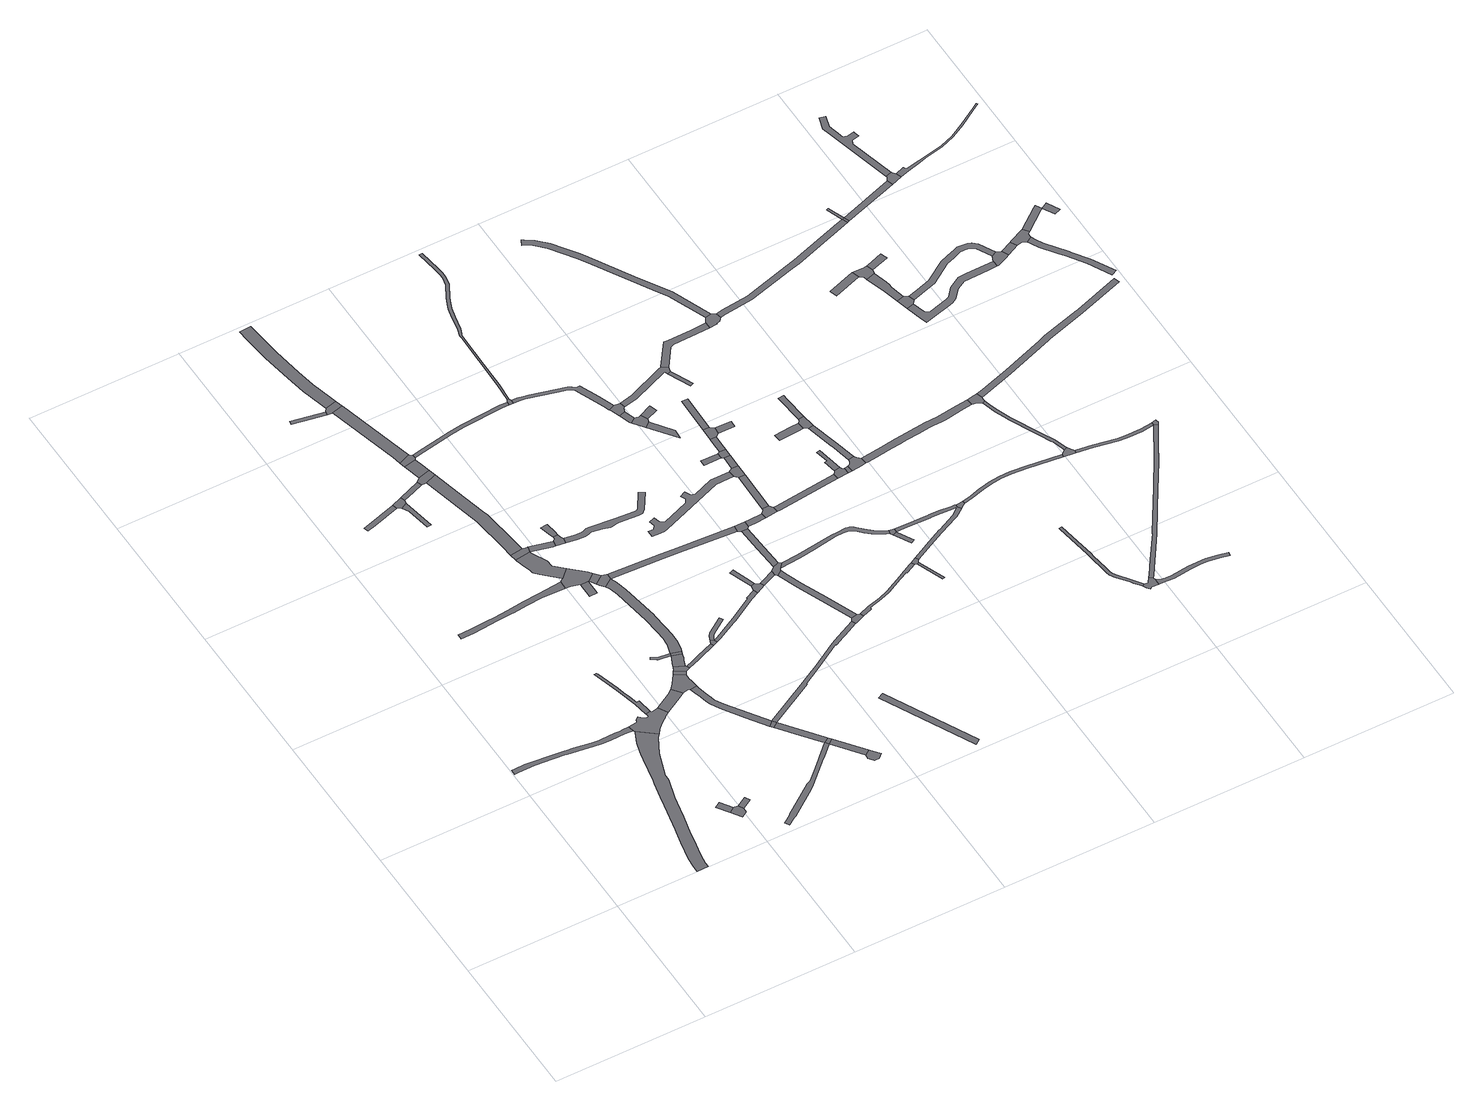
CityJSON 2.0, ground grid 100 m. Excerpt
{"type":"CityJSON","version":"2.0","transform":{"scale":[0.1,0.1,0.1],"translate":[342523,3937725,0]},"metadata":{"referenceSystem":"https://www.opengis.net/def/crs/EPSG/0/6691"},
"CityObjects":{
"road1":{"type":"Road","attributes":{"RoadStructureAttribute.sectionType":"1"},"geometry":[{"type":"MultiSurface","lod":"1","boundaries":[[[0,1,2,3,4,5,6,7,8,9,10,11,12,13,14,15,16,17,18,19,20,21,22,23,24,25,26,27,28,29,30,31]]]}]},
"road2":{"type":"Road","attributes":{"function":"3","RoadStructureAttribute.sectionType":"1"},"geometry":[{"type":"MultiSurface","lod":"1","boundaries":[[[32,33,34,35,36,37,38,39,40,41,42,43,44,45,46,47,48,49,50,51,52,53,54,55,56,57,58,59,60,61,62]]]}]},
"road3":{"type":"Road","attributes":{"RoadStructureAttribute.sectionType":"1"},"geometry":[{"type":"MultiSurface","lod":"1","boundaries":[[[63,64,65,66]]]}]},
"road4":{"type":"Road","geometry":[{"type":"MultiSurface","lod":"1","boundaries":[[[67,68,69,70,63,66]]]}]},
"road5":{"type":"Road","geometry":[{"type":"MultiSurface","lod":"1","boundaries":[[[71,72,70,69]]]}]},
"road6":{"type":"Road","geometry":[{"type":"MultiSurface","lod":"1","boundaries":[[[73,47,46,74,75,76,77,78,79,80,81,82,83,84,85,86,87,88,89,90,91,92,93,94,95,0,31]]]}]},
"road7":{"type":"Road","geometry":[{"type":"MultiSurface","lod":"1","boundaries":[[[96,97,98,99,100,101,102,103,104,105,106,107,85,84]]]}]},
"road8":{"type":"Road","attributes":{"RoadStructureAttribute.sectionType":"1"},"geometry":[{"type":"MultiSurface","lod":"1","boundaries":[[[108,109,110,111,112,113,114,115,116,117,118,119,120,121,122,123,124]]]}]},
"road9":{"type":"Road","attributes":{"RoadStructureAttribute.sectionType":"1"},"geometry":[{"type":"MultiSurface","lod":"1","boundaries":[[[125,126,127,128,129]]]}]},
"road10":{"type":"Road","attributes":{"function":"3","RoadStructureAttribute.sectionType":"1"},"geometry":[{"type":"MultiSurface","lod":"1","boundaries":[[[130,131,132,133,134,80,79]]]}]},
"road11":{"type":"Road","attributes":{"RoadStructureAttribute.sectionType":"1"},"geometry":[{"type":"MultiSurface","lod":"1","boundaries":[[[135,136,137,138,139]]]}]},
"road12":{"type":"Road","geometry":[{"type":"MultiSurface","lod":"1","boundaries":[[[138,140,141,142,128,127,143,139]]]}]},
"road13":{"type":"Road","attributes":{"RoadStructureAttribute.sectionType":"1"},"geometry":[{"type":"MultiSurface","lod":"1","boundaries":[[[144,145,146,147,148,149,150,151,152,153,154,155,156,157,158,159,160,161,162,163]]]}]},
"road14":{"type":"Road","geometry":[{"type":"MultiSurface","lod":"1","boundaries":[[[164,165,166,132,131,167,168,169,170,171,172,173,174]]]}]},
"road15":{"type":"Road","attributes":{"RoadStructureAttribute.sectionType":"1"},"geometry":[{"type":"MultiSurface","lod":"1","boundaries":[[[175,176,141,140,177,178]]]}]},
"road16":{"type":"Road","attributes":{"function":"3","RoadStructureAttribute.sectionType":"1"},"geometry":[{"type":"MultiSurface","lod":"1","boundaries":[[[173,179,180,174]]]}]},
"road17":{"type":"Road","attributes":{"RoadStructureAttribute.sectionType":"1"},"geometry":[{"type":"MultiSurface","lod":"1","boundaries":[[[181,182,183,184,185,186]]]}]},
"road18":{"type":"Road","attributes":{"RoadStructureAttribute.sectionType":"1"},"geometry":[{"type":"MultiSurface","lod":"1","boundaries":[[[187,188,189,190,191,192,169,168,193,194,195,196,197,198,199,200,201,202]]]}]},
"road19":{"type":"Road","geometry":[{"type":"MultiSurface","lod":"1","boundaries":[[[203,204,205,206,207,208,209,210]]]}]},
"road20":{"type":"Road","geometry":[{"type":"MultiSurface","lod":"1","boundaries":[[[211,180,179,212,213,214,215,216,217]]]}]},
"road21":{"type":"Road","geometry":[{"type":"MultiSurface","lod":"1","boundaries":[[[218,219,220,221,222,223]]]}]},
"road22":{"type":"Road","attributes":{"function":"3","RoadStructureAttribute.sectionType":"1"},"geometry":[{"type":"MultiSurface","lod":"1","boundaries":[[[216,224,225,226,227,209,228,229,217]]]}]},
"road23":{"type":"Road","attributes":{"function":"3","RoadStructureAttribute.sectionType":"1"},"geometry":[{"type":"MultiSurface","lod":"1","boundaries":[[[230,231,232,219,218,233,234,235,236,237,238,239,240,241]]]}]},
"road24":{"type":"Road","geometry":[{"type":"MultiSurface","lod":"1","boundaries":[[[201,242,243,202]]]}]},
"road25":{"type":"Road","attributes":{"function":"3","RoadStructureAttribute.sectionType":"1"},"geometry":[{"type":"MultiSurface","lod":"1","boundaries":[[[244,245,246,247,248,223,222,249,250,251,252,253,254]]]}]},
"road26":{"type":"Road","geometry":[{"type":"MultiSurface","lod":"1","boundaries":[[[209,227,255,210]]]}]},
"road27":{"type":"Road","geometry":[{"type":"MultiSurface","lod":"1","boundaries":[[[253,256,257,175,178,254]]]}]},
"road28":{"type":"Road","geometry":[{"type":"MultiSurface","lod":"1","boundaries":[[[258,259,260,261]]]}]},
"road29":{"type":"Road","attributes":{"RoadStructureAttribute.sectionType":"1"},"geometry":[{"type":"MultiSurface","lod":"1","boundaries":[[[242,262,263,144,264,265,243]]]}]},
"road30":{"type":"Road","attributes":{"function":"3","RoadStructureAttribute.sectionType":"1"},"geometry":[{"type":"MultiSurface","lod":"1","boundaries":[[[266,267,268,257,256]]]}]},
"road31":{"type":"Road","geometry":[{"type":"MultiSurface","lod":"1","boundaries":[[[240,116,115,269,270,258,261,271,272,273,241]]]}]},
"road32":{"type":"Road","geometry":[{"type":"MultiSurface","lod":"1","boundaries":[[[268,267,274,275,276,277]]]}]},
"road33":{"type":"Road","attributes":{"function":"3","RoadStructureAttribute.sectionType":"1"},"geometry":[{"type":"MultiSurface","lod":"1","boundaries":[[[278,279,277,276,280]]]}]},
"road34":{"type":"Road","geometry":[{"type":"MultiSurface","lod":"1","boundaries":[[[281,278,280,282,283,284,181,186]]]}]},
"road35":{"type":"Road","attributes":{"RoadStructureAttribute.sectionType":"1"},"geometry":[{"type":"MultiSurface","lod":"1","boundaries":[[[285,286,213,212,287,288,289,290,291]]]}]},
"road36":{"type":"Road","attributes":{"RoadStructureAttribute.sectionType":"1"},"geometry":[{"type":"MultiSurface","lod":"1","boundaries":[[[292,293,220,219,294,295]]]}]},
"road37":{"type":"Road","attributes":{"function":"3","RoadStructureAttribute.sectionType":"1"},"geometry":[{"type":"MultiSurface","lod":"1","boundaries":[[[255,296,297,298,299,300,301,302,303,304,305,306,307,308,309,310,311,312,313,314,315,210]]]}]},
"road38":{"type":"Road","geometry":[{"type":"MultiSurface","lod":"1","boundaries":[[[316,264,144,163]]]}]},
"road39":{"type":"Road","attributes":{"function":"3","RoadStructureAttribute.sectionType":"1"},"geometry":[{"type":"MultiSurface","lod":"1","boundaries":[[[317,318,272,271,319,320]]]}]},
"road40":{"type":"Road","attributes":{"function":"3","RoadStructureAttribute.sectionType":"1"},"geometry":[{"type":"MultiSurface","lod":"1","boundaries":[[[321,322,323,324,325,326,327,328,329,330,331,332,333,334,335,336,284,283]]]}]},
"road41":{"type":"Road","geometry":[{"type":"MultiSurface","lod":"1","boundaries":[[[337,306,305,338,339,317,320]]]}]},
"road42":{"type":"Road","attributes":{"RoadStructureAttribute.sectionType":"1"},"geometry":[{"type":"MultiSurface","lod":"1","boundaries":[[[340,341,316,163]]]}]},
"road43":{"type":"Road","geometry":[{"type":"MultiSurface","lod":"1","boundaries":[[[342,343,344,345,346,347,348,292,295,349]]]}]},
"road44":{"type":"Road","geometry":[{"type":"MultiSurface","lod":"1","boundaries":[[[350,351,341,340,352,353,354,355]]]}]},
"road45":{"type":"Road","geometry":[{"type":"MultiSurface","lod":"1","boundaries":[[[345,356,357,358,359,346]]]}]},
"road46":{"type":"Road","geometry":[{"type":"MultiSurface","lod":"1","boundaries":[[[360,291,290,361,362]]]}]},
"road47":{"type":"Road","geometry":[{"type":"MultiSurface","lod":"1","boundaries":[[[363,364,365,366,367,368,369,370,360,362]]]}]},
"road48":{"type":"Road","attributes":{"RoadStructureAttribute.sectionType":"1"},"geometry":[{"type":"MultiSurface","lod":"1","boundaries":[[[371,372,373,374,275,274,375,376,377,378,379,380]]]}]},
"road49":{"type":"Road","attributes":{"RoadStructureAttribute.sectionType":"1"},"geometry":[{"type":"MultiSurface","lod":"1","boundaries":[[[381,382,383,384,385,386,202,243,387,388,389,390,391,392,393,394,395,396]]]}]},
"road50":{"type":"Road","attributes":{"RoadStructureAttribute.sectionType":"1"},"geometry":[{"type":"MultiSurface","lod":"1","boundaries":[[[397,398,399,400,401,402,362,361,403,404,405,406,407]]]}]},
"road51":{"type":"Road","attributes":{"RoadStructureAttribute.sectionType":"1"},"geometry":[{"type":"MultiSurface","lod":"1","boundaries":[[[408,409,410,411,412,413,414,415,416,417,418,419,420,421,422,423,424,425,426,427,428,429,430,431,432,433,434,435,342,349]]]}]},
"road52":{"type":"Road","attributes":{"RoadStructureAttribute.sectionType":"1"},"geometry":[{"type":"MultiSurface","lod":"1","boundaries":[[[305,436,437,438,439,440,441,338]]]}]},
"road53":{"type":"Road","attributes":{"RoadStructureAttribute.sectionType":"1"},"geometry":[{"type":"MultiSurface","lod":"1","boundaries":[[[442,443,444,445]]]}]},
"road54":{"type":"Road","geometry":[{"type":"MultiSurface","lod":"1","boundaries":[[[446,447,448,449,450,451,452,453]]]}]},
"road55":{"type":"Road","geometry":[{"type":"MultiSurface","lod":"1","boundaries":[[[452,397,407,454,455,456,453]]]}]},
"road56":{"type":"Road","geometry":[{"type":"MultiSurface","lod":"1","boundaries":[[[380,379,457,458,459,460]]]}]},
"road57":{"type":"Road","attributes":{"RoadStructureAttribute.sectionType":"1"},"geometry":[{"type":"MultiSurface","lod":"1","boundaries":[[[461,462,463,464,465,466,467,455,454]]]}]},
"road58":{"type":"Road","geometry":[{"type":"MultiSurface","lod":"1","boundaries":[[[468,469,470,471,472,464,463,473]]]}]},
"road59":{"type":"Road","attributes":{"RoadStructureAttribute.sectionType":"1"},"geometry":[{"type":"MultiSurface","lod":"1","boundaries":[[[474,475,476,477,478,479,480,481,468,473]]]}]},
"road60":{"type":"Road","geometry":[{"type":"MultiSurface","lod":"1","boundaries":[[[395,482,483,484,478,477,485,396]]]}]},
"road61":{"type":"Road","attributes":{"RoadStructureAttribute.sectionType":"1"},"geometry":[{"type":"MultiSurface","lod":"1","boundaries":[[[486,487,488,489,490,491,492,493,494,495,496,497,498,499,500,501,502,503,504,505,506,507]]]}]},
"road62":{"type":"Road","attributes":{"RoadStructureAttribute.sectionType":"1"},"geometry":[{"type":"MultiSurface","lod":"1","boundaries":[[[508,509,510,472,471,511,512]]]}]},
"road63":{"type":"Road","geometry":[{"type":"MultiSurface","lod":"1","boundaries":[[[513,514,439,438,508,512]]]}]},
"road64":{"type":"Road","attributes":{"RoadStructureAttribute.sectionType":"1"},"geometry":[{"type":"MultiSurface","lod":"1","boundaries":[[[515,516,517,518,519,520,521,522,523,458,457,524,525,526,527,528,529,530,531,532,533,534]]]}]},
"road65":{"type":"Road","attributes":{"RoadStructureAttribute.sectionType":"1"},"geometry":[{"type":"MultiSurface","lod":"1","boundaries":[[[459,535,536,537,538,539,540,541,542,543,544,545,546,547,548,549,550,551,552,553,554,555,556,557,558,559,560,561,562,563,564,565,566,460]]]}]},
"road66":{"type":"Road","attributes":{"RoadStructureAttribute.sectionType":"1"},"geometry":[{"type":"MultiSurface","lod":"1","boundaries":[[[567,568,514,513,569,570]]]}]},
"road67":{"type":"Road","attributes":{"RoadStructureAttribute.sectionType":"1"},"geometry":[{"type":"MultiSurface","lod":"1","boundaries":[[[571,572,573,574,575]]]}]},
"road68":{"type":"Road","geometry":[{"type":"MultiSurface","lod":"1","boundaries":[[[574,576,577,578,534,533,579,575]]]}]},
"road69":{"type":"Road","geometry":[{"type":"MultiSurface","lod":"1","boundaries":[[[580,581,582,583,584,567,570]]]}]},
"road70":{"type":"Road","geometry":[{"type":"MultiSurface","lod":"1","boundaries":[[[585,586,573,572,587,588,589]]]}]},
"road71":{"type":"Road","attributes":{"RoadStructureAttribute.sectionType":"1"},"geometry":[{"type":"MultiSurface","lod":"1","boundaries":[[[483,590,591,592,593,594,595,596,597,598,599,600,601,602,603,604,605,606,484]]]}]},
"road72":{"type":"Road","attributes":{"RoadStructureAttribute.sectionType":"1"},"geometry":[{"type":"MultiSurface","lod":"1","boundaries":[[[607,608,588,587]]]}]},
"road73":{"type":"Road","attributes":{"RoadStructureAttribute.sectionType":"1"},"geometry":[{"type":"MultiSurface","lod":"1","boundaries":[[[609,610,611,612,613,614,615,616,617,618,619,620,621,622,623,624,625,626,627,628,629,630,631,632,633,634,635,636,637,638,639,470,469]]]}]},
"road74":{"type":"Road","attributes":{"RoadStructureAttribute.sectionType":"1"},"geometry":[{"type":"MultiSurface","lod":"1","boundaries":[[[583,582,640,641]]]}]},
"road75":{"type":"Road","geometry":[{"type":"MultiSurface","lod":"1","boundaries":[[[642,643,644,645]]]}]},
"road76":{"type":"Road","geometry":[{"type":"MultiSurface","lod":"1","boundaries":[[[646,647,585,589]]]}]},
"road77":{"type":"Road","geometry":[{"type":"MultiSurface","lod":"1","boundaries":[[[486,507,641,640,648,649]]]}]},
"road78":{"type":"Road","attributes":{"RoadStructureAttribute.sectionType":"1"},"geometry":[{"type":"MultiSurface","lod":"1","boundaries":[[[648,650,651,649]]]}]},
"road79":{"type":"Road","geometry":[{"type":"MultiSurface","lod":"1","boundaries":[[[652,653,645,644,651,650]]]}]},
"road80":{"type":"Road","attributes":{"RoadStructureAttribute.sectionType":"1"},"geometry":[{"type":"MultiSurface","lod":"1","boundaries":[[[652,654,655,656,657,653]]]}]},
"road81":{"type":"Road","geometry":[{"type":"MultiSurface","lod":"1","boundaries":[[[658,656,655,659,660,661]]]}]},
"road82":{"type":"Road","attributes":{"RoadStructureAttribute.sectionType":"1"},"geometry":[{"type":"MultiSurface","lod":"1","boundaries":[[[662,663,664,665,578,577,666,667,668,669,670,671]]]}]},
"road83":{"type":"Road","attributes":{"RoadStructureAttribute.sectionType":"1"},"geometry":[{"type":"MultiSurface","lod":"1","boundaries":[[[580,672,673,674,675,676,581]]]}]},
"road84":{"type":"Road","attributes":{"RoadStructureAttribute.sectionType":"1"},"geometry":[{"type":"MultiSurface","lod":"1","boundaries":[[[677,678,658,661]]]}]},
"road85":{"type":"Road","geometry":[{"type":"MultiSurface","lod":"1","boundaries":[[[679,680,681,682,599,598,683,684]]]}]},
"road86":{"type":"Road","attributes":{"RoadStructureAttribute.sectionType":"1"},"geometry":[{"type":"MultiSurface","lod":"1","boundaries":[[[685,686,679,684]]]}]},
"road87":{"type":"Road","geometry":[{"type":"MultiSurface","lod":"1","boundaries":[[[687,688,660,659]]]}]},
"road88":{"type":"Road","geometry":[{"type":"MultiSurface","lod":"1","boundaries":[[[689,690,623,622,691,692]]]}]},
"road89":{"type":"Road","geometry":[{"type":"MultiSurface","lod":"1","boundaries":[[[693,694,695,669,668]]]}]},
"road90":{"type":"Road","geometry":[{"type":"MultiSurface","lod":"1","boundaries":[[[696,697,674,673,698,699,700,701,702]]]}]},
"road91":{"type":"Road","geometry":[{"type":"MultiSurface","lod":"1","boundaries":[[[703,704,705,706,696,702]]]}]},
"road92":{"type":"Road","geometry":[{"type":"MultiSurface","lod":"1","boundaries":[[[707,708,709,710,711,712]]]}]},
"road93":{"type":"Road","attributes":{"RoadStructureAttribute.sectionType":"1"},"geometry":[{"type":"MultiSurface","lod":"1","boundaries":[[[713,714,715,716,717,718,719,720,689,692,691,721,722,692,723,724,725,726,727,713,728,729,730,731,732,682,681,733,734,735,736,737,738]]]}]},
"road94":{"type":"Road","attributes":{"RoadStructureAttribute.sectionType":"1"},"geometry":[{"type":"MultiSurface","lod":"1","boundaries":[[[739,699,698,740]]]}]},
"road95":{"type":"Road","geometry":[{"type":"MultiSurface","lod":"1","boundaries":[[[741,742,743,744,745,671,670,746,747,748,749]]]}]},
"road96":{"type":"Road","geometry":[{"type":"MultiSurface","lod":"1","boundaries":[[[750,751,752,753,754,755,756,757,739,740,758,759,760]]]}]},
"road97":{"type":"Road","attributes":{"RoadStructureAttribute.sectionType":"1"},"geometry":[{"type":"MultiSurface","lod":"1","boundaries":[[[753,761,762,763,764,765,766,754]]]}]},
"road98":{"type":"Road","geometry":[{"type":"MultiSurface","lod":"1","boundaries":[[[767,768,707,712,769,764,763,770,771]]]}]},
"road99":{"type":"Road","attributes":{"RoadStructureAttribute.sectionType":"1"},"geometry":[{"type":"MultiSurface","lod":"1","boundaries":[[[772,773,774,767,771]]]}]},
"road100":{"type":"Road","attributes":{"RoadStructureAttribute.sectionType":"1"},"geometry":[{"type":"MultiSurface","lod":"1","boundaries":[[[775,776,777,778,779,780,781,782,783,784,785,786,787,788,789,790,791,792,793]]]}]},
"road101":{"type":"Road","geometry":[{"type":"MultiSurface","lod":"1","boundaries":[[[794,795,714,713,738,796,797]]]}]},
"road102":{"type":"Road","geometry":[{"type":"MultiSurface","lod":"1","boundaries":[[[798,799,800,801,802,793,792,741,749]]]}]},
"road103":{"type":"Road","attributes":{"RoadStructureAttribute.sectionType":"1"},"geometry":[{"type":"MultiSurface","lod":"1","boundaries":[[[759,803,804,805,806,807,808,809,810,811,812,813,814,815,816,817,818,819,820,821,822,823,824,825,826,760]]]}]},
"road104":{"type":"Road","attributes":{"RoadStructureAttribute.sectionType":"1"},"geometry":[{"type":"MultiSurface","lod":"1","boundaries":[[[827,828,829,830,831,832,833,834,835,836,837,838,839,840,841,842,843,844,845,846,847,848,849,850]]]}]},
"road105":{"type":"Road","geometry":[{"type":"MultiSurface","lod":"1","boundaries":[[[849,851,852,853,854,855,856,857,858,859,860,861,850]]]}]},
"road106":{"type":"Road","attributes":{"RoadStructureAttribute.sectionType":"1"},"geometry":[{"type":"MultiSurface","lod":"1","boundaries":[[[862,863,864,865,866,867,868,869,870,871,872,794,797,873,874,875,876,877,878,879,880]]]}]},
"road107":{"type":"Road","attributes":{"RoadStructureAttribute.sectionType":"1"},"geometry":[{"type":"MultiSurface","lod":"1","boundaries":[[[856,881,882,883,884,885,886,887,888,889,890,891,892,893,894,895,896,857]]]}]},
"road108":{"type":"Road","attributes":{"RoadStructureAttribute.sectionType":"1"},"geometry":[{"type":"MultiSurface","lod":"1","boundaries":[[[897,898,899,900,901,902,802,801,903,904,905,906,907,908,909,910]]]}]},
"road109":{"type":"Road","geometry":[{"type":"MultiSurface","lod":"1","boundaries":[[[911,819,818,912,913,914,915,916,917,918,919]]]}]},
"road110":{"type":"Road","attributes":{"RoadStructureAttribute.sectionType":"1"},"geometry":[{"type":"MultiSurface","lod":"1","boundaries":[[[920,921,922,923,924,925,926,915,914,927,928,929,930,931,932,933,934,935,936]]]}]},
"road111":{"type":"Road","geometry":[{"type":"MultiSurface","lod":"1","boundaries":[[[937,938,939,940,941,942,920,936,943,862,880]]]}]},
"road112":{"type":"Road","attributes":{"RoadStructureAttribute.sectionType":"1"},"geometry":[{"type":"MultiSurface","lod":"1","boundaries":[[[944,945,946,947,948,949,950,940,939,951,952,953,954,944,955,956,957,958,959,960,859,858,961,962,963,964,965,966,967,968]]]}]},
"road113":{"type":"Road","attributes":{"RoadStructureAttribute.sectionType":"1"},"geometry":[{"type":"MultiSurface","lod":"1","boundaries":[[[969,970,971,972]]]}]},
"road114":{"type":"Road","geometry":[{"type":"MultiSurface","lod":"1","boundaries":[[[973,974,975,976,977,978,969,972]]]}]},
"road115":{"type":"Road","attributes":{"RoadStructureAttribute.sectionType":"1"},"geometry":[{"type":"MultiSurface","lod":"1","boundaries":[[[979,980,981,975,974,982,983,984]]]}]},
"road116":{"type":"Road","geometry":[{"type":"MultiSurface","lod":"1","boundaries":[[[983,985,986,987,988,984]]]}]},
"road117":{"type":"Road","geometry":[{"type":"MultiSurface","lod":"1","boundaries":[[[976,989,990,991,977]]]}]},
"road118":{"type":"Road","geometry":[{"type":"MultiSurface","lod":"1","boundaries":[[[992,993,897,994]]]}]},
"road119":{"type":"Road","geometry":[{"type":"MultiSurface","lod":"1","boundaries":[[[897,910,995,994]]]}]},
"road120":{"type":"Road","attributes":{"RoadStructureAttribute.sectionType":"1"},"geometry":[{"type":"MultiSurface","lod":"1","boundaries":[[[996,997,998,999,1000,1001,1002,1003,1004,1005,1006,986,985,1007,1008,1009,1010,1011,1012,1013,1014,1015,1016]]]}]},
"road121":{"type":"Road","geometry":[{"type":"MultiSurface","lod":"1","boundaries":[[[1017,1018,945,944,968]]]}]},
"road122":{"type":"Road","attributes":{"RoadStructureAttribute.sectionType":"1"},"geometry":[{"type":"MultiSurface","lod":"1","boundaries":[[[1019,1020,1021,1022,1023,1024,919,918,1025,1026,1027,1028,1029,1030,1031,1032,1033]]]}]},
"road123":{"type":"Road","attributes":{"RoadStructureAttribute.sectionType":"1"},"geometry":[{"type":"MultiSurface","lod":"1","boundaries":[[[1034,1035,1036,1037,1038,1039,1040,1041,1042,1043,1044,988,987,1045,1046,1047,1048,1049,1050,1051,1052,1053,1054,1055,1056,1057]]]}]},
"road124":{"type":"Road","attributes":{"RoadStructureAttribute.sectionType":"1"},"geometry":[{"type":"MultiSurface","lod":"1","boundaries":[[[995,1058,1059,994]]]}]},
"road125":{"type":"Road","geometry":[{"type":"MultiSurface","lod":"1","boundaries":[[[1060,1061,1062,1063,1057,1056,1064,996,1016]]]}]},
"road126":{"type":"Road","geometry":[{"type":"MultiSurface","lod":"1","boundaries":[[[1065,1066,1067,1068,1069,1059,1058]]]}]},
"road127":{"type":"Road","geometry":[{"type":"MultiSurface","lod":"1","boundaries":[[[1067,1070,1071,1072,1073,1074,1075,1076,1077,1078,1079,1080,1081,1082,1083,1068]]]}]},
"road128":{"type":"Road","attributes":{"RoadStructureAttribute.sectionType":"1"},"geometry":[{"type":"MultiSurface","lod":"1","boundaries":[[[1062,1084,1085,1063]]]}]},
"road129":{"type":"Road","geometry":[{"type":"MultiSurface","lod":"1","boundaries":[[[1086,1087,1088,1089,1090,1091,1092,1085,1084]]]}]},
"road130":{"type":"Road","attributes":{"RoadStructureAttribute.sectionType":"1"},"geometry":[{"type":"MultiSurface","lod":"1","boundaries":[[[1093,1094,1095,1096,1097,1098,1088,1087,1099,1100,1101,1102,1103,1104]]]}]},
"road131":{"type":"Road","attributes":{"RoadStructureAttribute.sectionType":"1"},"geometry":[{"type":"MultiSurface","lod":"1","boundaries":[[[1105,1106,1107,1091,1090,1108,1105,1109,1110,1111]]]}]},
"road132":{"type":"Road","attributes":{"RoadStructureAttribute.sectionType":"1"},"geometry":[{"type":"MultiSurface","lod":"1","boundaries":[[[1112,1113,1114,1115,1116,1117,1118,1119,1120,1066,1065,1121,1122,1123,1124,1125,1126,1127,1128,1129]]]}]}
},
"vertices":[
[765,1176,0],[756,1175,0],[732,1174,0],[701,1173,0],[672,1173,0],[620,1171,0],[592,1171,0],[565,1171,0],[518,1176,0],[407,1192,0],[354,1200,0],[352,1200,0],[266,1211,0],[145,1219,0],[97,1225,0],[40,1223,0],[9,1223,0],[9,1189,0],[39,1190,0],[144,1189,0],[263,1181,0],[343,1171,0],[350,1170,0],[513,1144,0],[562,1139,0],[620,1136,0],[673,1138,0],[686,1138,0],[702,1138,0],[732,1139,0],[753,1138,0],[769,1136,0],
[609,5,0],[609,37,0],[616,102,0],[642,229,0],[651,274,0],[680,408,0],[705,522,0],[714,568,0],[753,703,0],[753,709,0],[755,742,0],[811,907,0],[839,962,0],[870,1018,0],[887,1039,0],[775,1126,0],[773,1119,0],[740,1046,0],[721,979,0],[717,960,0],[706,913,0],[674,745,0],[668,720,0],[637,576,0],[630,543,0],[589,348,0],[585,329,0],[566,244,0],[540,114,0],[532,42,0],[533,3,0],
[966,328,0],[916,404,0],[879,379,0],[929,303,0],
[974,236,0],[1011,261,0],[1013,291,0],[996,323,0],
[1079,331,0],[1062,362,0],
[775,1132,0],[907,1064,0],[916,1076,0],[954,1110,0],[980,1131,0],[985,1135,0],[1017,1156,0],[983,1220,0],[979,1218,0],[941,1208,0],[932,1211,0],[930,1216,0],[901,1213,0],[903,1192,0],[900,1185,0],[899,1185,0],[884,1185,0],[872,1193,0],[848,1217,0],[828,1198,0],[828,1193,0],[825,1188,0],[821,1181,0],
[917,1320,0],[899,1317,0],[885,1374,0],[873,1425,0],[862,1469,0],[818,1622,0],[815,1631,0],[801,1628,0],[798,1628,0],[848,1454,0],[884,1309,0],[900,1214,0],
[363,2258,0],[481,2267,0],[528,2270,0],[625,2277,0],[640,2278,0],[738,2291,0],[840,2296,0],[996,2293,0],[997,2349,0],[837,2335,0],[735,2326,0],[622,2311,0],[529,2305,0],[479,2301,0],[361,2293,0],[278,2290,0],[279,2255,0],
[242,3252,0],[300,3270,0],[474,3324,0],[464,3355,0],[232,3283,0],
[1127,1221,0],[1169,1247,0],[1120,1305,0],[1098,1286,0],[1088,1277,0],
[523,3264,0],[550,3108,0],[578,3112,0],[538,3328,0],[499,3307,0],
[544,3351,0],[532,3381,0],[467,3356,0],[496,3312,0],
[1676,498,0],[1590,416,0],[1581,407,0],[1511,339,0],[1453,282,0],[1425,272,0],[1255,146,0],[1221,121,0],[1210,108,0],[1161,75,0],[1179,47,0],[1227,80,0],[1245,89,0],[1264,103,0],[1426,223,0],[1448,243,0],[1451,246,0],[1605,393,0],[1615,402,0],[1692,476,0],
[1169,1366,0],[1149,1340,0],[1128,1311,0],[1204,1252,0],[1217,1248,0],[1264,1254,0],[1263,1263,0],[1259,1306,0],[1254,1327,0],[1255,1356,0],[1191,1399,0],
[677,3439,0],[613,3413,0],[625,3383,0],[688,3407,0],
[1268,1382,0],[1207,1423,0],
[500,4182,0],[455,4190,0],[284,4220,0],[280,4195,0],[349,4183,0],[496,4157,0],
[1412,927,0],[1328,1054,0],[1297,1109,0],[1289,1132,0],[1279,1177,0],[1266,1238,0],[1219,1245,0],[1222,1231,0],[1229,1201,0],[1238,1167,0],[1249,1120,0],[1259,1092,0],[1292,1033,0],[1382,896,0],[1466,769,0],[1497,798,0],
[1182,1557,0],[1179,1559,0],[1144,1581,0],[1135,1566,0],[1169,1544,0],[1175,1540,0],[1254,1531,0],[1259,1549,0],
[1210,1426,0],[1300,1394,0],[1291,1415,0],[1287,1416,0],[1285,1417,0],[1285,1420,0],[1220,1449,0],
[860,2630,0],[962,2640,0],[972,2680,0],[967,2681,0],[936,2683,0],[855,2675,0],
[1297,1452,0],[1302,1467,0],[1309,1481,0],[1318,1511,0],[1248,1514,0],[1231,1475,0],
[1017,2484,0],[1014,2529,0],[962,2632,0],[861,2621,0],[881,2550,0],[891,2517,0],[893,2498,0],[897,2490,0],[924,2463,0],[982,2405,0],[1023,2368,0],[1078,2426,0],
[1482,748,0],[1516,774,0],
[724,3403,0],[727,3386,0],[819,2997,0],[820,2987,0],[848,2755,0],[928,2766,0],[899,3012,0],[889,3052,0],[838,3259,0],[795,3437,0],[723,3407,0],
[1324,1528,0],
[784,3482,0],[703,3462,0],
[1086,2273,0],[1085,2168,0],[1137,2169,0],[1135,2273,0],
[1583,618,0],[1666,510,0],[1709,523,0],[1698,537,0],
[771,3538,0],[757,3596,0],[676,3577,0],
[1029,2292,0],[1086,2275,0],[1139,2273,0],[1190,2315,0],[1172,2337,0],
[765,3610,0],[761,3634,0],[744,3647,0],[667,3614,0],
[530,4151,0],[656,3678,0],[605,4171,0],
[524,4152,0],[598,4195,0],[591,4221,0],[517,4201,0],
[1392,1453,0],[1345,1435,0],[1377,1424,0],[1400,1433,0],[1498,1473,0],[1508,1477,0],[1499,1497,0],
[1120,2646,0],[1105,2648,0],[1098,2609,0],[1114,2606,0],
[1333,1555,0],[1343,1619,0],[1346,1672,0],[1341,1743,0],[1331,1853,0],[1331,1854,0],[1292,2109,0],[1276,2179,0],[1274,2184,0],[1257,2225,0],[1200,2185,0],[1218,2159,0],[1232,2098,0],[1240,2041,0],[1270,1845,0],[1280,1738,0],[1285,1671,0],[1281,1624,0],[1277,1609,0],[1267,1572,0],
[1725,502,0],
[1225,2274,0],[1215,2285,0],[1143,2269,0],[1166,2234,0],
[579,4269,0],[544,4402,0],[521,4531,0],[490,4727,0],[480,4824,0],[467,4946,0],[465,4975,0],[388,4969,0],[389,4960,0],[389,4955,0],[393,4918,0],[396,4883,0],[413,4717,0],[445,4518,0],[469,4385,0],[504,4249,0],
[1179,2214,0],[1259,2266,0],[1255,2266,0],
[1832,296,0],[1865,322,0],
[1182,2637,0],[1176,2649,0],[1173,2660,0],[1170,2676,0],[1137,2675,0],[1136,2657,0],[1131,2651,0],[1176,2597,0],
[1916,261,0],[1885,297,0],[1830,284,0],[1827,266,0],[1854,234,0],[1884,233,0],
[1168,2701,0],[1157,2777,0],[1110,2771,0],[1133,2693,0],
[1509,1520,0],[1539,1490,0],[1531,1510,0],
[1539,1527,0],[1545,1541,0],[1555,1553,0],[1658,1625,0],[1644,1646,0],[1537,1572,0],[1524,1553,0],[1515,1532,0],
[1394,3717,0],[1123,3696,0],[1036,3685,0],[800,3641,0],[792,3615,0],[1040,3662,0],[1125,3672,0],[1394,3693,0],[1440,3693,0],[1440,3717,0],
[2168,1177,0],[2162,1173,0],[2105,1143,0],[1925,1035,0],[1896,1019,0],[1804,966,0],[1819,939,0],[1820,951,0],[1905,1000,0],[1936,1017,0],[2118,1126,0],[2121,1121,0],[2180,1152,0],[2202,1162,0],[2301,1209,0],[2289,1234,0],
[1922,1730,0],[1861,1701,0],[1864,1694,0],[1710,1603,0],[1685,1588,0],[1558,1521,0],[1567,1501,0],[1695,1568,0],[1714,1579,0],[1877,1676,0],[1935,1703,0],
[1251,2586,0],[1302,2583,0],[1330,2591,0],[1342,2595,0],[1350,2596,0],[1414,2584,0],[1461,2572,0],[1476,2571,0],[1509,2578,0],[1522,2580,0],[1647,2569,0],[1656,2570,0],[1674,2572,0],[1699,2593,0],[1771,2705,0],[1737,2727,0],[1669,2620,0],[1657,2610,0],[1651,2609,0],[1647,2609,0],[1645,2609,0],[1521,2620,0],[1519,2620,0],[1352,2636,0],[1334,2635,0],[1319,2629,0],[1297,2624,0],[1255,2625,0],
[1602,2208,0],[1706,2201,0],[2076,2177,0],[2080,2217,0],[1712,2241,0],[1605,2248,0],
[2159,662,0],[2121,643,0],[2423,45,0],[2458,69,0],
[1942,1808,0],[1904,1922,0],[1902,1928,0],[1880,1920,0],[1873,1918,0],[1910,1818,0],[1929,1767,0],[1953,1775,0],
[1996,1732,0],[1983,1759,0],[1954,1771,0],
[1466,3692,0],[1466,3716,0],[1463,3735,0],[1451,3736,0],
[2009,1738,0],[2070,1765,0],[2088,1773,0],[2090,1806,0],[2073,1799,0],[2028,1779,0],[1996,1765,0],
[2136,1785,0],[2142,1803,0],[2172,1835,0],[2155,1843,0],[2116,1832,0],[2103,1760,0],
[2105,1753,0],[2154,1622,0],[2220,1460,0],[2302,1258,0],[2342,1269,0],[2258,1474,0],[2191,1637,0],[2154,1737,0],
[2309,1212,0],[2370,1236,0],[2360,1261,0],[2297,1248,0],
[2271,2600,0],[2146,2600,0],[2017,2551,0],[1988,2558,0],[1969,2595,0],[1933,2576,0],[1946,2545,0],[1932,2518,0],[1753,2450,0],[1747,2454,0],[1728,2466,0],[1715,2507,0],[1676,2494,0],[1686,2457,0],[1667,2434,0],[1633,2434,0],[1633,2389,0],[1685,2388,0],[1716,2388,0],[1738,2396,0],[2155,2555,0],[2274,2556,0],
[2096,2161,0],[2106,1999,0],[2110,1938,0],[2149,1941,0],[2136,2163,0],
[2149,2178,0],[2148,2218,0],
[1917,3488,0],[1866,3614,0],[1844,3612,0],[1822,3630,0],[1802,3642,0],[1733,3662,0],[1579,3701,0],[1548,3708,0],[1508,3715,0],[1505,3691,0],[1543,3685,0],[1558,3681,0],[1727,3639,0],[1793,3619,0],[1805,3612,0],[1809,3610,0],[1824,3597,0],[1904,3405,0],[1919,3368,0],[1959,3385,0],
[1471,3859,0],[1474,4038,0],[1479,4281,0],[1479,4291,0],[1479,4300,0],[1483,4309,0],[1499,4347,0],[1520,4443,0],[1535,4510,0],[1549,4547,0],[1570,4591,0],[1618,4679,0],[1623,4706,0],[1629,4739,0],[1630,4775,0],[1625,4824,0],[1616,4892,0],[1607,4967,0],[1585,4964,0],[1606,4822,0],[1610,4774,0],[1610,4741,0],[1599,4686,0],[1553,4600,0],[1531,4555,0],[1515,4516,0],[1500,4447,0],[1482,4353,0],[1467,4302,0],[1467,4295,0],[1467,4281,0],[1459,3860,0],
[2265,2224,0],[2194,2219,0],[2196,2179,0],[2269,2185,0],
[1970,3222,0],[1975,3215,0],[2011,3242,0],[1988,3310,0],[1945,3295,0],
[1997,3339,0],[2005,3341,0],[1997,3378,0],[1925,3353,0],
[2353,2193,0],[2350,2233,0],[2331,2255,0],[2288,2256,0],[2288,2244,0],
[2053,3238,0],[2039,3231,0],[2030,3143,0],[2066,3170,0],[2073,3195,0],
[2432,1260,0],[2439,1276,0],[2526,1300,0],[2591,1323,0],[2696,1378,0],[2714,1387,0],[2753,1408,0],[2757,1401,0],[2827,1438,0],[2816,1458,0],[2802,1451,0],[2750,1424,0],[2746,1421,0],[2706,1400,0],[2585,1336,0],[2522,1314,0],[2430,1290,0],
[2161,2971,0],[2166,3037,0],
[2284,1815,0],[2389,1830,0],[2418,1834,0],[2545,1853,0],[2596,1857,0],[2624,1854,0],[2641,1850,0],[2673,1826,0],[2701,1796,0],[2735,1767,0],[2768,1745,0],[2770,1744,0],[2806,1723,0],[2825,1718,0],[2832,1743,0],[2815,1747,0],[2790,1761,0],[2790,1762,0],[2755,1787,0],[2742,1798,0],[2713,1825,0],[2680,1857,0],[2671,1865,0],[2663,1871,0],[2652,1876,0],[2643,1879,0],[2628,1881,0],[2613,1882,0],[2575,1880,0],[2531,1876,0],[2280,1844,0],
[2336,2533,0],[2294,2534,0],
[2170,2757,0],[2171,2718,0],[2285,2717,0],[2284,2755,0],
[2152,3227,0],[2136,3275,0],
[2338,2616,0],[2296,2616,0],
[2340,2707,0],[2299,2708,0],
[2341,2761,0],[2301,2762,0],
[2343,2825,0],[2344,2874,0],[2304,2875,0],[2303,2825,0],
[2306,2959,0],[2368,2892,0],[2370,2938,0],[2347,2958,0],
[2342,3505,0],[2326,3498,0],[2313,3492,0],[2090,3400,0],[2102,3362,0],[2343,3461,0],[2352,3440,0],[2374,3449,0],[2381,3480,0],[2344,3506,0],
[2376,2195,0],[2784,2239,0],[2779,2279,0],[2468,2245,0],[2372,2234,0],
[2352,3211,0],[2312,3212,0],
[2854,1439,0],[2857,1445,0],[2866,1458,0],[2855,1479,0],[2836,1435,0],[2841,1431,0],
[2909,1256,0],[2923,1261,0],
[2478,2891,0],[2477,2933,0],
[2864,1736,0],[2856,1736,0],[2837,1697,0],[2863,1711,0],
[2417,3290,0],[2440,3300,0],[2390,3412,0],
[2797,2299,0],[2793,2289,0],[2859,2247,0],[2855,2288,0],[2849,2288,0],[2839,2301,0],[2837,2308,0],
[2804,2482,0],[2783,2477,0],[2799,2388,0],[2783,2385,0],
[2805,2727,0],[2753,2722,0],[2641,2713,0],[2645,2666,0],[2779,2674,0],[2810,2676,0],
[3266,1699,0],[3266,1719,0],[3261,1719,0],[3240,1719,0],[3160,1728,0],[3097,1730,0],[3091,1730,0],[2940,1733,0],[2895,1589,0],[2921,1602,0],[2940,1708,0],[3090,1705,0],[3095,1705,0],[3159,1703,0],[3239,1699,0],[3210,1657,0],[3091,1599,0],[3085,1595,0],[2960,1533,0],[2941,1524,0],[2952,1502,0],[3082,1567,0],[3102,1577,0],[3137,1594,0],[3223,1636,0],[3281,1678,0],
[2880,2292,0],[2885,2250,0],
[2740,3672,0],[2652,3667,0],[2643,3667,0],[2487,3664,0],[2456,3665,0],[2470,3608,0],[2496,3619,0],[2699,3626,0],[2741,3628,0],
[2968,2315,0],[2966,2317,0],[2962,2321,0],[2949,2341,0],[2913,2333,0],[2908,2316,0],[2901,2302,0],[2895,2298,0],[2957,2258,0],[2984,2261,0],[2978,2306,0],
[2945,2357,0],[2916,2487,0],[2872,2669,0],[2836,2662,0],[2881,2479,0],[2882,2478,0],
[2823,2752,0],[2815,2735,0],[2821,2674,0],[2870,2681,0],[2859,2756,0],
[2844,2920,0],[2841,2956,0],[2805,2953,0],
[2699,3975,0],[2570,4194,0],[2416,4458,0],[2388,4506,0],[2328,4592,0],[2282,4660,0],[2216,4726,0],[2163,4762,0],[2151,4767,0],[2134,4731,0],[2144,4726,0],[2190,4695,0],[2251,4634,0],[2354,4484,0],[2385,4431,0],[2629,4015,0],[2663,3958,0],[2764,3710,0],[2802,3718,0],
[3313,1721,0],[3282,1719,0],[3302,1692,0],[3315,1702,0],
[2794,3630,0],[2793,3638,0],[2815,3640,0],[2837,3667,0],[2828,3703,0],
[2995,2262,0],[3039,2268,0],[3169,2284,0],[3231,2292,0],[3277,2297,0],[3307,2300,0],[3313,2301,0],[3338,2304,0],[3361,2306,0],[3441,2315,0],[3469,2316,0],[3524,2317,0],[3552,2321,0],[3654,2335,0],[3665,2337,0],[3743,2349,0],[3737,2393,0],[3658,2382,0],[3521,2363,0],[3438,2361,0],[3304,2346,0],[3226,2338,0],[3144,2327,0],[3094,2321,0],
[3858,682,0],[3848,697,0],[3784,784,0],[3772,806,0],[3768,827,0],[3764,859,0],[3749,979,0],[3748,991,0],[3747,1001,0],[3728,1120,0],[3706,1261,0],[3686,1258,0],[3688,1247,0],[3727,998,0],[3728,989,0],[3748,823,0],[3753,799,0],[3767,773,0],[3779,758,0],[3830,688,0],[3842,670,0],[3864,641,0],[3875,627,0],[3891,638,0],
[3879,621,0],[3884,609,0],[3886,601,0],[3904,582,0],[3918,595,0],[3960,591,0],[3964,634,0],[3959,650,0],[3939,665,0],[3914,632,0],[3903,634,0],
[3994,1748,0],[3768,1774,0],[3688,1782,0],[3667,1784,0],[3596,1783,0],[3524,1775,0],[3495,1768,0],[3481,1765,0],[3450,1757,0],[3376,1736,0],[3315,1722,0],[3318,1702,0],[3381,1717,0],[3465,1741,0],[3527,1755,0],[3597,1763,0],[3666,1764,0],[3766,1754,0],[3991,1728,0],
[3974,590,0],[4018,588,0],[4062,586,0],[4184,601,0],[4245,603,0],[4296,601,0],[4369,590,0],[4431,576,0],[4437,602,0],[4374,617,0],[4298,628,0],[4245,630,0],[4182,628,0],[4061,613,0],[4021,615,0],[3990,621,0],
[3829,3972,0],[3787,3957,0],[3428,3837,0],[3360,3818,0],[3057,3733,0],[2875,3712,0],[2879,3672,0],[3065,3694,0],[3372,3780,0],[3416,3792,0],[3440,3798,0],[3588,3848,0],[3813,3924,0],[3842,3934,0],
[3789,2400,0],[3776,2343,0],[3788,2336,0],[3802,2326,0],[3821,2332,0],[3819,2344,0],[3819,2353,0],[3821,2365,0],[3810,2405,0],
[4044,1782,0],[4043,1784,0],[4016,1865,0],[3976,1947,0],[3884,2149,0],[3849,2236,0],[3829,2303,0],[3830,2229,0],[3864,2145,0],[3866,2141,0],[3886,2098,0],[3920,2023,0],[3958,1939,0],[3991,1869,0],[3997,1857,0],[4022,1782,0],[4022,1772,0],
[4058,1720,0],[4061,1720,0],[4069,1718,0],[4072,1739,0],[4062,1753,0],[4052,1766,0],[4019,1765,0],
[4566,1679,0],[4565,1700,0],[4484,1690,0],[4384,1689,0],[4333,1695,0],[4182,1722,0],[4081,1738,0],[4178,1701,0],[4330,1674,0],[4383,1668,0],[4486,1669,0],[4437,1454,0],[4321,1263,0],[4132,954,0],[4131,951,0],[4017,780,0],[3952,681,0],[3972,667,0],[4062,802,0],[4152,937,0],[4340,1246,0],[4372,1300,0],[4458,1441,0],[4499,1512,0],[4588,1667,0],
[3669,3585,0],[3483,3521,0],[3499,3474,0],[3683,3537,0],
[3708,3520,0],[3715,3496,0],[3773,3513,0],[3781,3542,0],[3766,3587,0],[3752,3582,0],
[3805,3368,0],[3806,3398,0],[3800,3421,0],[3756,3359,0],[3781,3262,0],[3829,3275,0],
[3801,3183,0],[3849,3195,0],[3867,3219,0],[3855,3259,0],
[3901,3580,0],[3885,3627,0],[3777,3590,0],
[3803,4087,0],[3789,4080,0],[3844,3977,0],
[3857,3939,0],
[4413,3250,0],[4328,3248,0],[4232,3245,0],[4176,3244,0],[4099,3199,0],[4050,3138,0],[4030,3128,0],[3909,3095,0],[3900,3094,0],[3891,3098,0],[3872,3107,0],[3832,3064,0],[3840,3031,0],[3905,3048,0],[4029,3081,0],[4047,3086,0],[4079,3103,0],[4129,3164,0],[4189,3199,0],[4352,3203,0],[4414,3205,0],
[4599,1687,0],[4594,1707,0],
[4647,2679,0],[4635,2676,0],[4377,2598,0],[4328,2580,0],[4049,2480,0],[3856,2417,0],[3866,2379,0],[3868,2379,0],[4062,2442,0],[4376,2555,0],[4390,2560,0],[4655,2640,0],[4659,2641,0],[4960,2744,0],[4948,2782,0],
[4408,3410,0],[4380,3435,0],[4357,3442,0],[4340,3447,0],[4309,3449,0],[4291,3450,0],[4268,3442,0],[4211,3421,0],[4155,3400,0],[4018,3307,0],[3922,3277,0],[3933,3239,0],[4035,3271,0],[4174,3365,0],[4237,3388,0],[4281,3405,0],[4296,3410,0],[4302,3409,0],[4333,3407,0],[4335,3407,0],[4360,3399,0],[4377,3385,0],[4430,3287,0],[4465,3306,0],
[4218,4060,0],[4205,4100,0],
[4424,3205,0],[4492,3236,0],[4516,3247,0],[4496,3290,0],[4421,3267,0],
[4289,4084,0],[4276,4122,0],[4256,4144,0],[4217,4134,0],[4219,4126,0],
[4178,4448,0],[4191,4475,0],[4241,4487,0],[4233,4518,0],[4231,4527,0],[4216,4524,0],[4186,4519,0],[4157,4527,0],[4152,4547,0],[4130,4636,0],[4153,4711,0],[4115,4723,0],[4088,4636,0],[4107,4563,0],
[4596,3284,0],[4574,3327,0],
[4634,3297,0],[4659,3280,0],[4696,3302,0],[4697,3332,0],[4711,3343,0],[4683,3378,0],[4581,3333,0],
[4988,2829,0],[4906,2981,0],[4838,3083,0],[4830,3095,0],[4732,3230,0],[4707,3273,0],[4672,3253,0],[4698,3208,0],[4766,3115,0],[4797,3072,0],[4871,2960,0],[4952,2810,0],
[4867,3463,0],[4843,3502,0],[4827,3492,0],[4852,3454,0],[4909,3386,0],[4951,3405,0],[4908,3488,0],
[4919,4342,0],[4794,4263,0],[4702,4212,0],[4614,4180,0],[4484,4151,0],[4444,4144,0],[4357,4128,0],[4341,4130,0],[4336,4142,0],[4349,4104,0],[4441,4129,0],[4486,4142,0],[4616,4171,0],[4706,4203,0],[4799,4254,0],[4906,4322,0],[4957,4355,0],[4952,4363,0]
]}
